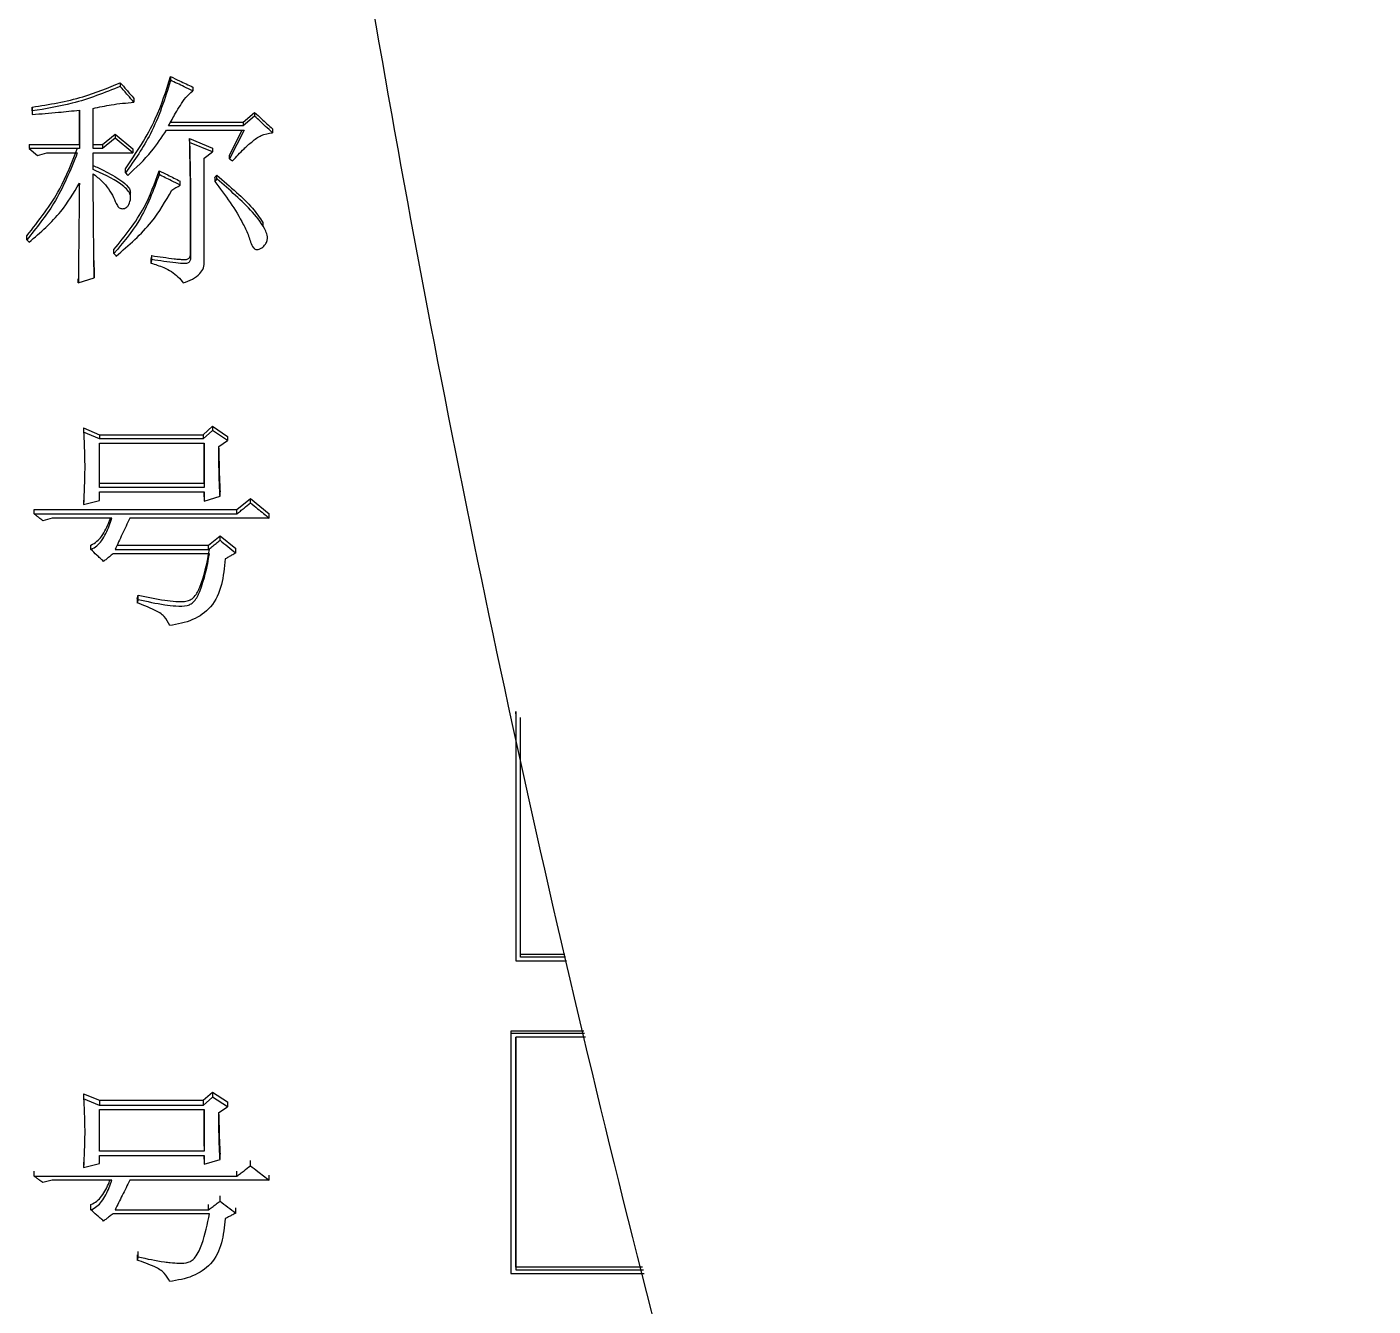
# Model space of a CAD drawing. Header units: millimetres. Extents: x 2126 to 3741, y 477 to 1658.
# Drawn here: x 2361.02 to 2374.89, y 847.14 to 860.33 of the extents above; entities that cross this region are included whole.
import ezdxf

# ---------------------------------------------------------------- set-up
doc = ezdxf.new("R2010")
doc.units = ezdxf.units.MM

msp = doc.modelspace()

# ---------------------------------------------------------------- linework, layer by layer
at = {"color": 7, "linetype": 'Continuous', "lineweight": 25}
for p, q in [((2361.978, 859.759), (2361.978, 859.721)), ((2362.497, 859.822), (2362.497, 859.784)), ((2362.119, 859.597), (2362.119, 859.558)), ((2361.069, 859.468), (2361.069, 859.507)), ((2361.069, 859.507), (2361.069, 859.471)), ((2361.069, 859.471), (2361.069, 859.432)), ((2361.069, 859.468), (2361.069, 859.432)), ((2361.556, 859.477), (2361.556, 859.081)), ((2361.556, 859.121), (2361.556, 859.477)), ((2361.697, 859.081), (2361.697, 859.495)), ((2363.244, 859.354), (2363.363, 859.453)), ((2363.363, 859.453), (2363.363, 859.414)), ((2363.244, 859.315), (2362.476, 859.315)), ((2362.498, 859.354), (2363.244, 859.354)), ((2363.363, 859.414), (2363.244, 859.315)), ((2363.244, 859.354), (2363.244, 859.315)), ((2361.794, 859.121), (2361.924, 859.229)), ((2361.924, 859.189), (2361.794, 859.081)), ((2361.924, 859.229), (2361.924, 859.189)), ((2361.924, 859.229), (2362.108, 859.076)), ((2362.108, 859.036), (2361.924, 859.189)), ((2362.454, 859.27), (2363.255, 859.27)), ((2362.692, 859.184), (2362.692, 859.144)), ((2362.692, 859.184), (2362.93, 859.085)), ((2363.255, 859.27), (2363.103, 858.973)), ((2363.103, 859.013), (2363.234, 859.27)), ((2363.547, 859.283), (2363.547, 859.243)), ((2361.037, 859.121), (2361.037, 859.081)), ((2361.037, 859.121), (2361.556, 859.121)), ((2361.037, 859.081), (2361.124, 859.009)), ((2361.556, 859.081), (2361.037, 859.081)), ((2361.124, 859.009), (2361.221, 859.036)), ((2361.221, 859.036), (2361.535, 859.036)), ((2361.556, 859.121), (2361.556, 859.081)), ((2361.697, 859.121), (2361.794, 859.121)), ((2361.794, 859.081), (2361.697, 859.081)), ((2361.697, 859.036), (2362.108, 859.036)), ((2361.697, 858.866), (2361.697, 859.036)), ((2361.794, 859.121), (2361.794, 859.081)), ((2362.108, 859.076), (2362.108, 859.036)), ((2362.93, 859.045), (2362.692, 859.144)), ((2362.844, 858.982), (2362.93, 859.045)), ((2362.93, 859.085), (2362.93, 859.045)), ((2362.844, 857.917), (2362.844, 858.982)), ((2363.103, 858.973), (2363.103, 859.013)), ((2363.103, 858.973), (2363.136, 858.955)), ((2362.032, 858.83), (2362.032, 858.87)), ((2362.378, 858.852), (2362.378, 858.812)), ((2362.952, 858.78), (2362.952, 858.74)), ((2362.973, 858.767), (2362.973, 858.807)), ((2362.083, 858.589), (2362.083, 858.63)), ((2362.595, 858.704), (2362.595, 858.744)), ((2363.45, 858.278), (2363.45, 858.319)), ((2361.015, 858.14), (2361.015, 858.181)), ((2361.706, 857.927), (2361.708, 857.789)), ((2361.913, 857.997), (2361.913, 858.039)), ((2362.303, 857.976), (2362.292, 857.941)), ((2362.303, 857.935), (2362.292, 857.899)), ((2362.303, 857.935), (2362.303, 857.976)), ((2362.703, 858.003), (2362.703, 857.962)), ((2361.708, 857.789), (2361.708, 857.748)), ((2361.545, 857.694), (2361.708, 857.748)), ((2361.545, 857.694), (2361.545, 857.736)), ((2361.6, 856.199), (2361.6, 856.156)), ((2361.6, 856.199), (2361.762, 856.129)), ((2361.762, 856.085), (2361.6, 856.156)), ((2361.762, 856.129), (2361.762, 856.085)), ((2361.762, 856.129), (2362.833, 856.129)), ((2362.833, 856.129), (2362.93, 856.217)), ((2362.93, 856.173), (2362.833, 856.085)), ((2362.833, 856.129), (2362.833, 856.085)), ((2362.93, 856.217), (2362.93, 856.173)), ((2362.93, 856.217), (2363.082, 856.111)), ((2363.082, 856.068), (2362.93, 856.173)), ((2363.082, 856.111), (2363.082, 856.068)), ((2362.833, 856.085), (2361.762, 856.085)), ((2361.762, 856.041), (2362.844, 856.041)), ((2361.762, 855.584), (2361.762, 856.041)), ((2362.844, 856.041), (2362.844, 855.584)), ((2362.844, 855.628), (2362.844, 856.041)), ((2362.995, 856.006), (2363.082, 856.068)), ((2361.762, 855.628), (2362.844, 855.628)), ((2362.844, 855.584), (2361.762, 855.584)), ((2362.844, 855.628), (2362.844, 855.584)), ((2361.6, 855.453), (2361.6, 855.408)), ((2361.6, 855.408), (2361.762, 855.452)), ((2361.762, 855.54), (2362.844, 855.54)), ((2361.762, 855.452), (2361.762, 855.54)), ((2362.844, 855.54), (2362.844, 855.443)), ((2362.844, 855.488), (2362.844, 855.54)), ((2362.844, 855.443), (2363.006, 855.496)), ((2362.844, 855.488), (2362.844, 855.443)), ((2363.006, 855.496), (2363.006, 855.54)), ((2363.179, 855.357), (2363.32, 855.47)), ((2363.32, 855.426), (2363.32, 855.47)), ((2363.32, 855.47), (2363.514, 855.313)), ((2361.091, 855.312), (2361.091, 855.357)), ((2361.091, 855.357), (2363.179, 855.357)), ((2361.091, 855.312), (2363.179, 855.312)), ((2363.179, 855.312), (2363.179, 855.357)), ((2363.514, 855.268), (2363.514, 855.313)), ((2361.275, 855.268), (2361.178, 855.242)), ((2361.892, 855.268), (2361.275, 855.268)), ((2363.514, 855.268), (2362.076, 855.268)), ((2362.887, 854.989), (2363.006, 855.085)), ((2363.006, 855.041), (2363.006, 855.085)), ((2363.006, 855.085), (2363.168, 854.955)), ((2361.675, 854.944), (2361.675, 854.989)), ((2362.898, 854.901), (2361.902, 854.901)), ((2361.924, 854.944), (2362.887, 854.944)), ((2361.945, 854.989), (2362.887, 854.989)), ((2362.887, 854.944), (2362.887, 854.989)), ((2363.168, 854.909), (2363.168, 854.955)), ((2362.151, 854.441), (2362.162, 854.475)), ((2362.162, 854.43), (2362.162, 854.475)), ((2362.151, 854.441), (2362.151, 854.395)), ((2362.162, 854.43), (2362.151, 854.395)), ((2366.055, 853.275), (2366.055, 850.728)), ((2366.055, 853.251), (2366.055, 853.275)), ((2366.055, 850.728), (2366.055, 850.703)), ((2366.055, 850.703), (2366.578, 850.703)), ((2366.105, 850.742), (2366.105, 850.767)), ((2366.562, 850.767), (2366.105, 850.767)), ((2366.568, 850.742), (2366.105, 850.742)), ((2366.758, 849.978), (2366.005, 849.978)), ((2366.005, 849.978), (2366.005, 849.54)), ((2366.005, 849.978), (2366.005, 849.953)), ((2366.764, 849.953), (2366.005, 849.953)), ((2366.774, 849.914), (2366.055, 849.914)), ((2361.6, 849.331), (2361.6, 849.278)), ((2361.6, 849.331), (2361.762, 849.264)), ((2362.833, 849.264), (2362.93, 849.347)), ((2362.93, 849.347), (2362.93, 849.295)), ((2362.93, 849.347), (2363.082, 849.248)), ((2366.005, 849.337), (2366.005, 847.505)), ((2361.762, 849.212), (2361.6, 849.278)), ((2361.762, 849.264), (2361.762, 849.212)), ((2361.762, 849.264), (2362.833, 849.264)), ((2362.833, 849.212), (2361.762, 849.212)), ((2361.762, 849.17), (2362.844, 849.17)), ((2361.762, 848.738), (2361.762, 849.17)), ((2362.93, 849.295), (2362.833, 849.212)), ((2362.833, 849.264), (2362.833, 849.212)), ((2362.844, 849.17), (2362.844, 848.738)), ((2362.844, 848.791), (2362.844, 849.17)), ((2363.082, 849.195), (2362.93, 849.295)), ((2362.995, 849.137), (2363.082, 849.195)), ((2363.082, 849.248), (2363.082, 849.195)), ((2362.844, 848.791), (2362.844, 848.738)), ((2361.6, 848.625), (2361.6, 848.572)), ((2362.844, 848.738), (2361.762, 848.738)), ((2361.762, 848.696), (2362.844, 848.696)), ((2361.762, 848.613), (2361.762, 848.696)), ((2362.844, 848.696), (2362.844, 848.605)), ((2362.844, 848.658), (2362.844, 848.696)), ((2362.844, 848.658), (2362.844, 848.605)), ((2362.844, 848.605), (2363.006, 848.655)), ((2363.006, 848.655), (2363.006, 848.708)), ((2363.32, 848.589), (2363.32, 848.642)), ((2361.091, 848.481), (2361.091, 848.534)), ((2361.091, 848.481), (2363.179, 848.481)), ((2361.6, 848.572), (2361.762, 848.613)), ((2363.179, 848.481), (2363.179, 848.534)), ((2363.514, 848.44), (2363.514, 848.493)), ((2361.275, 848.44), (2361.178, 848.415)), ((2361.892, 848.44), (2361.275, 848.44)), ((2363.514, 848.44), (2362.076, 848.44)), ((2363.006, 848.225), (2363.006, 848.279)), ((2361.675, 848.134), (2361.675, 848.188)), ((2362.898, 848.093), (2361.903, 848.093)), ((2361.924, 848.134), (2362.887, 848.134)), ((2362.887, 848.134), (2362.887, 848.188)), ((2363.168, 848.101), (2363.168, 848.155)), ((2362.151, 847.67), (2362.151, 847.616)), ((2362.162, 847.649), (2362.151, 847.616)), ((2362.162, 847.649), (2362.162, 847.703)), ((2366.005, 847.505), (2366.005, 847.478)), ((2366.055, 847.543), (2366.055, 847.516)), ((2367.363, 847.543), (2366.055, 847.543)), ((2366.055, 847.516), (2367.37, 847.516)), ((2366.005, 847.478), (2367.38, 847.478))]:
    msp.add_line(p, q, dxfattribs=at)
at = {"color": 7, "linetype": 'Continuous', "lineweight": 25, "flags": 128}
for points in [[(2362.032, 858.83), (2362.038, 858.823), (2362.046, 858.813), (2362.054, 858.803)], [(2362.952, 858.78), (2362.957, 858.787), (2362.963, 858.794), (2362.973, 858.807)], [(2362.973, 858.767), (2362.962, 858.753), (2362.952, 858.74)], [(2361.015, 858.14), (2361.026, 858.127), (2361.037, 858.114)], [(2361.913, 857.997), (2361.919, 857.991), (2361.927, 857.981), (2361.935, 857.971)], [(2362.292, 857.941), (2362.292, 857.924), (2362.292, 857.912), (2362.292, 857.899)]]:
    msp.add_lwpolyline(points, dxfattribs=at)
at = {"color": 7, "linetype": 'Continuous', "lineweight": 25}
for points, knots in [([(2362.131, 889.762), (2362.156, 887.202), (2362.191, 883.621), (2362.47, 878.352), (2362.805, 873.888), (2363.371, 868.571), (2364.144, 863.002), (2365.154, 857.189), (2366.41, 851.218), (2367.921, 845.142), (2369.691, 839.004), (2371.726, 832.839), (2374.025, 826.675), (2376.59, 820.538), (2379.421, 814.45), (2382.515, 808.431), (2385.869, 802.498), (2389.481, 796.669), (2393.347, 790.959), (2397.461, 785.383), (2401.818, 779.956), (2406.412, 774.69), (2411.237, 769.599), (2416.285, 764.694), (2421.548, 759.987), (2427.018, 755.49), (2432.686, 751.211), (2438.543, 747.163), (2444.58, 743.353), (2450.785, 739.791), (2457.15, 736.486), (2463.663, 733.445), (2470.312, 730.676), (2477.086, 728.186), (2483.974, 725.98), (2490.963, 724.066), (2498.04, 722.447), (2505.194, 721.129), (2512.411, 720.116), (2519.678, 719.412), (2526.982, 719.019), (2534.31, 718.94), (2541.648, 719.177), (2548.983, 719.731), (2556.301, 720.604), (2563.588, 721.794), (2570.83, 723.302), (2578.015, 725.127), (2585.128, 727.267), (2592.155, 729.721), (2599.084, 732.486), (2605.9, 735.559), (2612.591, 738.936), (2619.143, 742.614), (2625.543, 746.587), (2631.778, 750.852), (2637.836, 755.403), (2643.704, 760.235), (2649.371, 765.342), (2654.823, 770.719), (2659.871, 776.166), (2664.523, 781.639), (2668.793, 787.097), (2672.835, 792.722), (2676.643, 798.504), (2680.212, 804.431), (2683.534, 810.494), (2686.604, 816.679), (2689.417, 822.976), (2691.969, 829.37), (2694.255, 835.845), (2696.272, 842.383), (2698.014, 848.957), (2699.479, 855.53), (2700.661, 862.024), (2701.558, 868.314), (2702.141, 873.837), (2702.509, 878.72), (2702.748, 883.544), (2702.866, 889.519), (2702.755, 895.035), (2702.483, 900.305), (2702.146, 904.769), (2701.581, 910.085), (2700.808, 915.654), (2699.798, 921.468), (2698.541, 927.439), (2697.031, 933.515), (2695.26, 939.653), (2693.226, 945.818), (2690.926, 951.982), (2688.361, 958.118), (2685.531, 964.207), (2682.437, 970.226), (2679.082, 976.159), (2675.47, 981.988), (2671.605, 987.698), (2667.491, 993.273), (2663.133, 998.701), (2658.539, 1003.966), (2653.715, 1009.058), (2648.667, 1013.962), (2643.404, 1018.669), (2637.934, 1023.167), (2632.266, 1027.445), (2626.409, 1031.494), (2620.372, 1035.304), (2614.166, 1038.865), (2607.801, 1042.17), (2601.289, 1045.213), (2594.638, 1047.975), (2588.356, 1050.312), (2584.251, 1051.59), (2582.442, 1052.154)], [0, 0, 0, 0, 0.0102074, 0.014274, 0.021037, 0.0280561, 0.0355867, 0.0434511, 0.0515783, 0.0599113, 0.0684099, 0.0770439, 0.085791, 0.0946336, 0.1035582, 0.112554, 0.1216124, 0.1307262, 0.1398897, 0.1490979, 0.1583469, 0.1676331, 0.1769537, 0.1863062, 0.1956884, 0.2050985, 0.2145348, 0.2239961, 0.233481, 0.2429885, 0.2525178, 0.262068, 0.2716385, 0.2812287, 0.2908382, 0.3004664, 0.3101132, 0.3197782, 0.3294613, 0.3391624, 0.3488814, 0.3586183, 0.3683733, 0.3781464, 0.387938, 0.3977483, 0.4075776, 0.4174265, 0.4272956, 0.4371854, 0.4470968, 0.4570307, 0.4669882, 0.4769704, 0.486979, 0.4970156, 0.5070822, 0.5171812, 0.5273154, 0.5374882, 0.5477037, 0.5569145, 0.5661226, 0.5753266, 0.5845258, 0.5937191, 0.6029052, 0.6120821, 0.6212471, 0.6303962, 0.6395236, 0.6486197, 0.6576679, 0.6666375, 0.6754633, 0.6839789, 0.6919633, 0.6976055, 0.7035012, 0.7112199, 0.7214273, 0.7254939, 0.7322569, 0.739276, 0.7468066, 0.754671, 0.7627982, 0.7711312, 0.7796298, 0.7882638, 0.7970109, 0.8058535, 0.8147781, 0.8237739, 0.8328323, 0.8419461, 0.8511096, 0.8603178, 0.8695668, 0.878853, 0.8881736, 0.8975261, 0.9069083, 0.9163184, 0.9257547, 0.935216, 0.9447009, 0.9542084, 0.9637377, 0.9732879, 0.9828584, 0.9924486, 1, 1, 1, 1]), ([(2361.069, 859.507), (2361.246, 859.536), (2361.561, 859.586), (2361.851, 859.707), (2361.978, 859.759)], [0, 0, 0, 0, 0.5629725, 1, 1, 1, 1]), ([(2361.978, 859.721), (2361.815, 859.656), (2361.522, 859.54), (2361.208, 859.49), (2361.069, 859.468)], [0, 0, 0, 0, 0.557097, 1, 1, 1, 1]), ([(2361.978, 859.759), (2361.999, 859.735), (2362.033, 859.696), (2362.08, 859.642), (2362.106, 859.612), (2362.119, 859.597)], [0, 0, 0, 0, 0.448155, 0.724078, 1, 1, 1, 1]), ([(2362.119, 859.558), (2362.098, 859.582), (2362.064, 859.622), (2362.017, 859.676), (2361.991, 859.706), (2361.978, 859.721)], [0, 0, 0, 0, 0.447799, 0.7239, 1, 1, 1, 1]), ([(2362.032, 858.87), (2362.144, 859.038), (2362.343, 859.337), (2362.45, 859.675), (2362.497, 859.822)], [0, 0, 0, 0, 0.562345, 1, 1, 1, 1]), ([(2362.497, 859.784), (2362.438, 859.595), (2362.331, 859.256), (2362.124, 858.961), (2362.032, 858.83)], [0, 0, 0, 0, 0.556899, 1, 1, 1, 1]), ([(2362.497, 859.822), (2362.527, 859.808), (2362.58, 859.783), (2362.656, 859.747), (2362.702, 859.725), (2362.725, 859.714)], [0, 0, 0, 0, 0.394967, 0.69748, 1, 1, 1, 1]), ([(2362.725, 859.675), (2362.695, 859.69), (2362.642, 859.715), (2362.566, 859.751), (2362.52, 859.773), (2362.497, 859.784)], [0, 0, 0, 0, 0.394861, 0.69743, 1, 1, 1, 1]), ([(2362.476, 859.315), (2362.499, 859.358), (2362.538, 859.43), (2362.597, 859.526), (2362.649, 859.609), (2362.699, 859.653), (2362.725, 859.675)], [0, 0, 0, 0, 0.337761, 0.556951, 0.777135, 1, 1, 1, 1]), ([(2362.725, 859.714), (2362.725, 859.711), (2362.725, 859.704), (2362.725, 859.692), (2362.725, 859.682), (2362.725, 859.675)], [0, 0, 0, 0, 0.2525, 0.505, 1, 1, 1, 1]), ([(2361.069, 859.432), (2361.16, 859.439), (2361.322, 859.452), (2361.484, 859.469), (2361.556, 859.477)], [0, 0, 0, 0, 0.555754, 1, 1, 1, 1]), ([(2361.697, 859.495), (2361.759, 859.508), (2361.899, 859.538), (2362.041, 859.551), (2362.119, 859.558)], [0, 0, 0, 0, 0.449849, 1, 1, 1, 1]), ([(2363.363, 859.453), (2363.386, 859.431), (2363.429, 859.392), (2363.49, 859.335), (2363.528, 859.3), (2363.547, 859.283)], [0, 0, 0, 0, 0.386356, 0.693178, 1, 1, 1, 1]), ([(2363.547, 859.243), (2363.523, 859.265), (2363.481, 859.305), (2363.419, 859.362), (2363.382, 859.397), (2363.363, 859.414)], [0, 0, 0, 0, 0.386102, 0.693051, 1, 1, 1, 1]), ([(2362.054, 858.803), (2362.14, 858.883), (2362.293, 859.025), (2362.405, 859.195), (2362.454, 859.27)], [0, 0, 0, 0, 0.563218, 1, 1, 1, 1]), ([(2362.703, 858.003), (2362.703, 858.141), (2362.703, 858.374), (2362.701, 858.767), (2362.696, 859.023), (2362.692, 859.184)], [0, 0, 0, 0, 0.351751, 0.593192, 1, 1, 1, 1]), ([(2363.136, 858.955), (2363.174, 858.997), (2363.238, 859.065), (2363.335, 859.152), (2363.428, 859.223), (2363.507, 859.236), (2363.547, 859.243)], [0, 0, 0, 0, 0.335019, 0.553277, 0.774167, 1, 1, 1, 1]), ([(2361.015, 858.181), (2361.138, 858.337), (2361.355, 858.614), (2361.48, 858.936), (2361.535, 859.076)], [0, 0, 0, 0, 0.5633447, 1, 1, 1, 1]), ([(2361.535, 859.036), (2361.463, 858.858), (2361.334, 858.536), (2361.113, 858.262), (2361.015, 858.14)], [0, 0, 0, 0, 0.55626, 1, 1, 1, 1]), ([(2362.692, 859.144), (2362.692, 859.137), (2362.693, 859.123), (2362.693, 859.101), (2362.694, 859.08), (2362.694, 859.059), (2362.695, 859.038), (2362.695, 859.02), (2362.695, 859.002), (2362.696, 858.984), (2362.696, 858.963), (2362.697, 858.935), (2362.698, 858.899), (2362.698, 858.857), (2362.699, 858.821), (2362.7, 858.786), (2362.7, 858.75), (2362.701, 858.708), (2362.701, 858.672), (2362.701, 858.637), (2362.701, 858.601), (2362.702, 858.559), (2362.702, 858.523), (2362.702, 858.488), (2362.702, 858.453), (2362.702, 858.396), (2362.703, 858.325), (2362.703, 858.262), (2362.703, 858.223), (2362.703, 858.205), (2362.703, 858.187), (2362.703, 858.17), (2362.703, 858.152), (2362.703, 858.134), (2362.703, 858.113), (2362.703, 858.095), (2362.703, 858.083), (2362.703, 858.074), (2362.703, 858.065), (2362.703, 858.057), (2362.703, 858.048), (2362.703, 858.039), (2362.703, 858.028), (2362.703, 858.02), (2362.703, 858.011), (2362.703, 858.002), (2362.703, 857.991), (2362.703, 857.983), (2362.703, 857.973), (2362.703, 857.966), (2362.703, 857.962)], [0, 0, 0, 0, 0.01797, 0.035941, 0.053911, 0.071882, 0.089852, 0.107823, 0.116808, 0.134779, 0.152749, 0.17072, 0.20666, 0.242601, 0.278542, 0.296513, 0.332454, 0.368395, 0.404336, 0.422306, 0.458247, 0.494188, 0.530129, 0.5481, 0.584041, 0.619982, 0.691863, 0.763745, 0.781716, 0.790701, 0.808672, 0.826642, 0.835627, 0.853598, 0.871568, 0.889539, 0.898524, 0.903017, 0.912002, 0.920987, 0.92548, 0.934465, 0.94345, 0.952435, 0.956928, 0.965913, 0.974898, 0.983884, 0.988376, 1, 1, 1, 1]), ([(2361.697, 858.906), (2361.734, 858.889), (2361.834, 858.843), (2361.958, 858.772), (2362.051, 858.701), (2362.08, 858.654), (2362.081, 858.634), (2362.082, 858.629)], [0, 0, 0, 0, 0.248213, 0.663929, 0.873309, 0.966875, 1, 1, 1, 1]), ([(2361.697, 858.821), (2361.729, 858.796), (2361.815, 858.727), (2361.898, 858.611), (2361.933, 858.512), (2361.959, 858.476), (2361.975, 858.465), (2361.994, 858.46), (2362.013, 858.46), (2362.033, 858.467), (2362.052, 858.481), (2362.072, 858.514), (2362.086, 858.557), (2362.083, 858.605), (2362.06, 858.648), (2361.953, 858.748), (2361.818, 858.811), (2361.707, 858.861), (2361.697, 858.866)], [0, 0, 0, 0, 0.104817, 0.288489, 0.371154, 0.389962, 0.405383, 0.420813, 0.436756, 0.454227, 0.471615, 0.498268, 0.557765, 0.592477, 0.62706, 0.687172, 0.972715, 1, 1, 1, 1]), ([(2361.708, 857.748), (2361.707, 857.865), (2361.705, 858.013), (2361.703, 858.189), (2361.703, 858.263), (2361.702, 858.337), (2361.701, 858.396), (2361.701, 858.47), (2361.7, 858.529), (2361.699, 858.588), (2361.699, 858.632), (2361.698, 858.669), (2361.698, 858.706), (2361.698, 858.736), (2361.697, 858.765), (2361.697, 858.791), (2361.697, 858.81), (2361.697, 858.821)], [0, 0, 0, 0, 0.329938, 0.412422, 0.494907, 0.536149, 0.618633, 0.659875, 0.74236, 0.783602, 0.824844, 0.866086, 0.886707, 0.927949, 0.94857, 0.969192, 1, 1, 1, 1]), ([(2361.913, 858.039), (2362.027, 858.179), (2362.229, 858.428), (2362.333, 858.723), (2362.378, 858.852)], [0, 0, 0, 0, 0.564, 1, 1, 1, 1]), ([(2362.378, 858.812), (2362.318, 858.648), (2362.21, 858.353), (2362.005, 858.107), (2361.913, 857.997)], [0, 0, 0, 0, 0.555457, 1, 1, 1, 1]), ([(2362.378, 858.852), (2362.408, 858.837), (2362.459, 858.812), (2362.531, 858.776), (2362.573, 858.755), (2362.595, 858.744)], [0, 0, 0, 0, 0.410293, 0.705146, 1, 1, 1, 1]), ([(2362.595, 858.704), (2362.565, 858.719), (2362.514, 858.744), (2362.442, 858.78), (2362.4, 858.801), (2362.378, 858.812)], [0, 0, 0, 0, 0.410172, 0.705086, 1, 1, 1, 1]), ([(2362.952, 858.74), (2363.006, 858.669), (2363.115, 858.528), (2363.228, 858.337), (2363.305, 858.181), (2363.325, 858.087), (2363.362, 858.046), (2363.376, 858.039), (2363.392, 858.037), (2363.413, 858.042), (2363.444, 858.059), (2363.473, 858.09), (2363.494, 858.13), (2363.497, 858.178), (2363.457, 858.283), (2363.345, 858.429), (2363.166, 858.599), (2363.04, 858.71), (2362.975, 858.766), (2362.973, 858.767)], [0, 0, 0, 0, 0.146382, 0.292955, 0.366204, 0.439427, 0.447746, 0.45616, 0.463429, 0.472823, 0.489455, 0.518149, 0.540935, 0.563855, 0.597101, 0.728178, 0.861562, 0.99717, 1, 1, 1, 1]), ([(2362.973, 858.807), (2363.041, 858.747), (2363.167, 858.637), (2363.338, 858.481), (2363.414, 858.368), (2363.448, 858.318)], [0, 0, 0, 0, 0.394472, 0.728822, 1, 1, 1, 1]), ([(2361.037, 858.114), (2361.154, 858.215), (2361.361, 858.393), (2361.497, 858.622), (2361.556, 858.722)], [0, 0, 0, 0, 0.56439, 1, 1, 1, 1]), ([(2361.556, 858.722), (2361.555, 858.617), (2361.554, 858.499), (2361.552, 858.355), (2361.552, 858.289), (2361.551, 858.21), (2361.55, 858.132), (2361.549, 858.053), (2361.548, 857.975), (2361.548, 857.909), (2361.547, 857.864), (2361.547, 857.831), (2361.547, 857.798), (2361.546, 857.766), (2361.546, 857.74), (2361.546, 857.718), (2361.546, 857.703), (2361.545, 857.694)], [0, 0, 0, 0, 0.305862, 0.344095, 0.42056, 0.497026, 0.573491, 0.649956, 0.726422, 0.802887, 0.84112, 0.860236, 0.898469, 0.936701, 0.955818, 0.974934, 1, 1, 1, 1]), ([(2361.935, 857.971), (2362.065, 858.083), (2362.297, 858.282), (2362.444, 858.538), (2362.508, 858.65)], [0, 0, 0, 0, 0.564262, 1, 1, 1, 1]), ([(2362.508, 858.65), (2362.523, 858.659), (2362.551, 858.677), (2362.58, 858.695), (2362.595, 858.704)], [0, 0, 0, 0, 0.499999, 1, 1, 1, 1]), ([(2362.303, 857.976), (2362.38, 857.965), (2362.475, 857.95), (2362.582, 857.939), (2362.623, 857.936), (2362.653, 857.935), (2362.674, 857.941), (2362.686, 857.948), (2362.696, 857.961), (2362.702, 857.98), (2362.703, 857.995), (2362.703, 858.003)], [0, 0, 0, 0, 0.518554, 0.63647, 0.716192, 0.79519, 0.830159, 0.859959, 0.88982, 0.943206, 1, 1, 1, 1]), ([(2362.703, 857.962), (2362.702, 857.95), (2362.701, 857.934), (2362.693, 857.915), (2362.684, 857.905), (2362.669, 857.897), (2362.624, 857.891), (2362.542, 857.903), (2362.426, 857.916), (2362.344, 857.929), (2362.303, 857.935)], [0, 0, 0, 0, 0.083125, 0.11875, 0.147804, 0.176837, 0.225893, 0.446677, 0.723242, 1, 1, 1, 1]), ([(2362.627, 857.694), (2362.691, 857.719), (2362.78, 857.753), (2362.84, 857.849), (2362.842, 857.894), (2362.844, 857.917)], [0, 0, 0, 0, 0.574092, 0.788689, 1, 1, 1, 1]), ([(2362.292, 857.899), (2362.337, 857.885), (2362.411, 857.862), (2362.507, 857.815), (2362.574, 857.759), (2362.61, 857.716), (2362.627, 857.694)], [0, 0, 0, 0, 0.347242, 0.568885, 0.786213, 1, 1, 1, 1]), ([(2361.6, 856.156), (2361.603, 856.093), (2361.609, 855.967), (2361.613, 855.718), (2361.605, 855.532), (2361.6, 855.408)], [0, 0, 0, 0, 0.252085, 0.504198, 1, 1, 1, 1]), ([(2363.006, 855.496), (2363.006, 855.5), (2363.005, 855.509), (2363.004, 855.521), (2363.004, 855.534), (2363.003, 855.546), (2363.003, 855.559), (2363.002, 855.572), (2363.001, 855.582), (2363.001, 855.593), (2363, 855.603), (2363, 855.616), (2362.999, 855.633), (2362.999, 855.649), (2362.998, 855.666), (2362.998, 855.679), (2362.997, 855.696), (2362.997, 855.712), (2362.996, 855.729), (2362.996, 855.742), (2362.996, 855.759), (2362.996, 855.775), (2362.995, 855.792), (2362.995, 855.809), (2362.995, 855.826), (2362.995, 855.843), (2362.995, 855.855), (2362.995, 855.868), (2362.995, 855.881), (2362.995, 855.891), (2362.995, 855.9), (2362.995, 855.908), (2362.995, 855.916), (2362.995, 855.925), (2362.995, 855.931), (2362.995, 855.938), (2362.995, 855.946), (2362.995, 855.954), (2362.995, 855.963), (2362.995, 855.971), (2362.995, 855.98), (2362.995, 855.988), (2362.995, 855.996), (2362.995, 856.002), (2362.995, 856.006)], [0, 0, 0, 0, 0.0247417, 0.0494835, 0.0742252, 0.098967, 0.1237087, 0.1484505, 0.1731922, 0.1855631, 0.2103049, 0.2350466, 0.2597884, 0.309272, 0.3340138, 0.3587555, 0.3834973, 0.4329809, 0.4577227, 0.4824645, 0.5072062, 0.5566898, 0.5814315, 0.6061733, 0.6556568, 0.6803986, 0.7051403, 0.7298821, 0.7546238, 0.7793656, 0.7917365, 0.8041073, 0.8288491, 0.84122, 0.8535908, 0.8659617, 0.8783326, 0.9030743, 0.9154452, 0.9278161, 0.9525578, 0.9649287, 0.9772996, 1, 1, 1, 1]), ([(2362.995, 855.991), (2362.995, 855.977), (2362.995, 855.895), (2362.996, 855.744), (2363.003, 855.608), (2363.006, 855.54)], [0, 0, 0, 0, 0.093797, 0.546774, 1, 1, 1, 1]), ([(2363.179, 855.312), (2363.191, 855.322), (2363.216, 855.342), (2363.263, 855.38), (2363.298, 855.408), (2363.32, 855.426)], [0, 0, 0, 0, 0.266245, 0.532491, 1, 1, 1, 1]), ([(2363.32, 855.426), (2363.344, 855.406), (2363.389, 855.369), (2363.454, 855.317), (2363.494, 855.284), (2363.514, 855.268)], [0, 0, 0, 0, 0.3845731, 0.6922866, 1, 1, 1, 1]), ([(2361.178, 855.242), (2361.165, 855.252), (2361.145, 855.269), (2361.116, 855.292), (2361.099, 855.305), (2361.091, 855.312)], [0, 0, 0, 0, 0.42836, 0.71418, 1, 1, 1, 1]), ([(2361.675, 854.944), (2361.697, 854.957), (2361.74, 854.981), (2361.79, 855.04), (2361.83, 855.11), (2361.864, 855.188), (2361.882, 855.241), (2361.892, 855.268)], [0, 0, 0, 0, 0.176065, 0.348002, 0.566634, 0.783694, 1, 1, 1, 1]), ([(2361.675, 854.989), (2361.697, 855.002), (2361.74, 855.026), (2361.79, 855.084), (2361.829, 855.155), (2361.858, 855.218), (2361.872, 855.256), (2361.876, 855.268)], [0, 0, 0, 0, 0.200458, 0.396149, 0.644927, 0.891891, 1, 1, 1, 1]), ([(2362.076, 855.268), (2362.063, 855.24), (2362.037, 855.185), (2361.986, 855.077), (2361.949, 854.997), (2361.924, 854.944)], [0, 0, 0, 0, 0.257226, 0.514452, 1, 1, 1, 1]), ([(2362.887, 854.944), (2362.899, 854.954), (2362.925, 854.976), (2362.965, 855.008), (2362.992, 855.03), (2363.006, 855.041)], [0, 0, 0, 0, 0.314653, 0.657326, 1, 1, 1, 1]), ([(2363.006, 855.041), (2363.033, 855.019), (2363.087, 854.975), (2363.141, 854.931), (2363.168, 854.909)], [0, 0, 0, 0, 0.499999, 1, 1, 1, 1]), ([(2361.805, 854.822), (2361.794, 854.833), (2361.77, 854.855), (2361.727, 854.896), (2361.695, 854.925), (2361.675, 854.944)], [0, 0, 0, 0, 0.267463, 0.534927, 1, 1, 1, 1]), ([(2361.902, 854.901), (2361.89, 854.891), (2361.868, 854.872), (2361.835, 854.846), (2361.815, 854.83), (2361.805, 854.822)], [0, 0, 0, 0, 0.384577, 0.692288, 1, 1, 1, 1]), ([(2362.162, 854.475), (2362.253, 854.455), (2362.382, 854.426), (2362.551, 854.407), (2362.646, 854.405), (2362.711, 854.429), (2362.761, 854.475), (2362.841, 854.647), (2362.873, 854.815), (2362.898, 854.946)], [0, 0, 0, 0, 0.238634, 0.338047, 0.438194, 0.475532, 0.512995, 0.619423, 1, 1, 1, 1]), ([(2362.162, 854.43), (2362.253, 854.409), (2362.382, 854.38), (2362.551, 854.361), (2362.646, 854.359), (2362.711, 854.383), (2362.76, 854.43), (2362.841, 854.601), (2362.873, 854.769), (2362.898, 854.901)], [0, 0, 0, 0, 0.238484, 0.337767, 0.43778, 0.475122, 0.512592, 0.618725, 1, 1, 1, 1]), ([(2363.168, 854.909), (2363.154, 854.901), (2363.129, 854.887), (2363.093, 854.867), (2363.071, 854.854), (2363.06, 854.848)], [0, 0, 0, 0, 0.39043, 0.695215, 1, 1, 1, 1]), ([(2363.06, 854.848), (2363.042, 854.667), (2363.016, 854.413), (2362.727, 854.203), (2362.568, 854.175), (2362.487, 854.16)], [0, 0, 0, 0, 0.544628, 0.767125, 1, 1, 1, 1]), ([(2362.487, 854.16), (2362.471, 854.193), (2362.439, 854.261), (2362.311, 854.336), (2362.212, 854.372), (2362.151, 854.395)], [0, 0, 0, 0, 0.267599, 0.548584, 1, 1, 1, 1]), ([(2366.055, 853.251), (2366.055, 852.994), (2366.055, 852.48), (2366.055, 851.629), (2366.055, 851.039), (2366.055, 850.703)], [0, 0, 0, 0, 0.300085, 0.60017, 1, 1, 1, 1]), ([(2366.105, 850.742), (2366.105, 850.994), (2366.105, 851.5), (2366.105, 852.323), (2366.105, 852.896), (2366.105, 853.211)], [0, 0, 0, 0, 0.3096666, 0.6193332, 1, 1, 1, 1]), ([(2366.105, 850.767), (2366.105, 850.971), (2366.105, 851.379), (2366.105, 852.191), (2366.105, 852.805), (2366.105, 853.211)], [0, 0, 0, 0, 0.252458, 0.504916, 1, 1, 1, 1]), ([(2366.005, 849.953), (2366.005, 849.703), (2366.005, 849.203), (2366.005, 848.377), (2366.005, 847.805), (2366.005, 847.478)], [0, 0, 0, 0, 0.300085, 0.60017, 1, 1, 1, 1]), ([(2366.055, 849.914), (2366.055, 849.664), (2366.055, 849.164), (2366.055, 848.364), (2366.055, 847.817), (2366.055, 847.516)], [0, 0, 0, 0, 0.309667, 0.619333, 1, 1, 1, 1]), ([(2366.055, 847.543), (2366.055, 847.741), (2366.055, 848.136), (2366.055, 848.924), (2366.055, 849.52), (2366.055, 849.914)], [0, 0, 0, 0, 0.252756, 0.505512, 1, 1, 1, 1]), ([(2361.6, 849.278), (2361.603, 849.219), (2361.609, 849.1), (2361.613, 848.864), (2361.605, 848.688), (2361.6, 848.572)], [0, 0, 0, 0, 0.2520851, 0.5041975, 1, 1, 1, 1]), ([(2363.006, 848.655), (2363.006, 848.659), (2363.005, 848.667), (2363.005, 848.679), (2363.004, 848.691), (2363.003, 848.702), (2363.003, 848.714), (2363.002, 848.726), (2363.001, 848.736), (2363.001, 848.746), (2363.001, 848.756), (2363, 848.768), (2362.999, 848.784), (2362.999, 848.8), (2362.998, 848.815), (2362.998, 848.827), (2362.997, 848.843), (2362.997, 848.859), (2362.996, 848.875), (2362.996, 848.887), (2362.996, 848.903), (2362.996, 848.919), (2362.995, 848.935), (2362.995, 848.951), (2362.995, 848.966), (2362.995, 848.982), (2362.995, 848.994), (2362.995, 849.006), (2362.995, 849.018), (2362.995, 849.028), (2362.995, 849.036), (2362.995, 849.044), (2362.995, 849.052), (2362.995, 849.06), (2362.995, 849.066), (2362.995, 849.072), (2362.995, 849.08), (2362.995, 849.088), (2362.995, 849.096), (2362.995, 849.104), (2362.995, 849.112), (2362.995, 849.12), (2362.995, 849.127), (2362.995, 849.133), (2362.995, 849.137)], [0, 0, 0, 0, 0.024742, 0.049483, 0.074225, 0.098967, 0.123709, 0.14845, 0.173192, 0.185563, 0.210305, 0.235047, 0.259788, 0.309272, 0.334014, 0.358756, 0.383497, 0.432981, 0.457723, 0.482464, 0.507206, 0.55669, 0.581431, 0.606173, 0.655657, 0.680399, 0.70514, 0.729882, 0.754624, 0.779366, 0.791736, 0.804107, 0.828849, 0.84122, 0.853591, 0.865962, 0.878333, 0.903074, 0.915445, 0.927816, 0.952558, 0.964929, 0.9773, 1, 1, 1, 1]), ([(2362.995, 849.119), (2362.995, 849.111), (2362.995, 849.038), (2362.997, 848.901), (2363.003, 848.772), (2363.006, 848.708)], [0, 0, 0, 0, 0.061457, 0.530599, 1, 1, 1, 1]), ([(2361.178, 848.415), (2361.165, 848.424), (2361.145, 848.44), (2361.116, 848.462), (2361.099, 848.475), (2361.091, 848.481)], [0, 0, 0, 0, 0.4283604, 0.7141802, 1, 1, 1, 1]), ([(2363.179, 848.481), (2363.191, 848.491), (2363.216, 848.51), (2363.263, 848.545), (2363.298, 848.572), (2363.32, 848.589)], [0, 0, 0, 0, 0.2662451, 0.5324905, 1, 1, 1, 1]), ([(2363.32, 848.589), (2363.345, 848.569), (2363.389, 848.535), (2363.454, 848.485), (2363.494, 848.455), (2363.514, 848.44)], [0, 0, 0, 0, 0.384573, 0.692287, 1, 1, 1, 1]), ([(2361.675, 848.134), (2361.697, 848.146), (2361.74, 848.168), (2361.79, 848.224), (2361.83, 848.29), (2361.864, 848.364), (2361.883, 848.414), (2361.892, 848.44)], [0, 0, 0, 0, 0.176065, 0.348002, 0.566634, 0.783694, 1, 1, 1, 1]), ([(2361.675, 848.188), (2361.697, 848.199), (2361.74, 848.222), (2361.79, 848.278), (2361.829, 848.344), (2361.857, 848.4), (2361.869, 848.432), (2361.871, 848.44)], [0, 0, 0, 0, 0.208214, 0.411477, 0.669881, 0.9264, 1, 1, 1, 1]), ([(2362.076, 848.44), (2362.063, 848.413), (2362.037, 848.361), (2361.986, 848.259), (2361.949, 848.183), (2361.924, 848.134)], [0, 0, 0, 0, 0.257226, 0.514452, 1, 1, 1, 1]), ([(2362.887, 848.134), (2362.899, 848.144), (2362.925, 848.163), (2362.965, 848.194), (2362.992, 848.214), (2363.006, 848.225)], [0, 0, 0, 0, 0.3146533, 0.657326, 1, 1, 1, 1]), ([(2363.006, 848.225), (2363.033, 848.204), (2363.087, 848.163), (2363.141, 848.122), (2363.168, 848.101)], [0, 0, 0, 0, 0.499999, 1, 1, 1, 1]), ([(2361.805, 848.019), (2361.794, 848.029), (2361.77, 848.05), (2361.727, 848.088), (2361.695, 848.116), (2361.675, 848.134)], [0, 0, 0, 0, 0.2674634, 0.534927, 1, 1, 1, 1]), ([(2361.903, 848.093), (2361.89, 848.083), (2361.868, 848.066), (2361.835, 848.041), (2361.815, 848.026), (2361.805, 848.019)], [0, 0, 0, 0, 0.384577, 0.692287, 1, 1, 1, 1]), ([(2362.162, 847.649), (2362.253, 847.629), (2362.362, 847.606), (2362.504, 847.589), (2362.585, 847.583), (2362.665, 847.586), (2362.722, 847.612), (2362.777, 847.673), (2362.844, 847.835), (2362.876, 847.988), (2362.898, 848.093)], [0, 0, 0, 0, 0.237785, 0.287938, 0.366632, 0.446055, 0.486951, 0.527634, 0.676721, 1, 1, 1, 1]), ([(2363.168, 848.101), (2363.154, 848.094), (2363.129, 848.08), (2363.093, 848.061), (2363.071, 848.049), (2363.06, 848.043)], [0, 0, 0, 0, 0.39043, 0.695215, 1, 1, 1, 1]), ([(2363.06, 848.043), (2363.042, 847.873), (2363.016, 847.633), (2362.727, 847.435), (2362.568, 847.408), (2362.487, 847.395)], [0, 0, 0, 0, 0.544628, 0.767125, 1, 1, 1, 1]), ([(2362.487, 847.395), (2362.471, 847.426), (2362.439, 847.489), (2362.312, 847.56), (2362.212, 847.595), (2362.151, 847.616)], [0, 0, 0, 0, 0.2675988, 0.548584, 1, 1, 1, 1])]:
    msp.add_open_spline(points, degree=3, knots=knots, dxfattribs=at)

doc.saveas('drawing.dxf')
